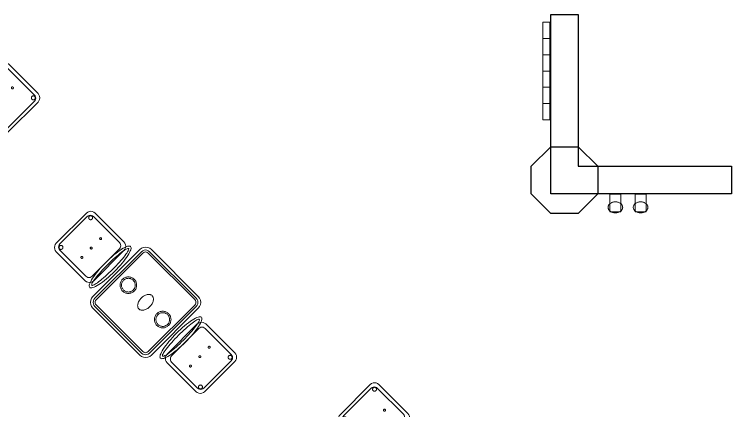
# Model space of a CAD drawing. Header units: metres. Extents: x 2172.2 to 2210.6, y 415.3 to 458.1.
# Drawn here: x 2188.66 to 2195.15, y 443.23 to 446.82 of the extents above; entities that cross this region are included whole.
import ezdxf

# ---------------------------------------------------------------- set-up
doc = ezdxf.new("R2010")
doc.units = ezdxf.units.M
for name, color, linetype, lineweight in [('NC_N1_CHAIRS', 7, 'CONTINUOUS', 13), ('NC_N1_COLUMNS', 7, 'CONTINUOUS', 25), ('NC_N1_TABLES', 7, 'CONTINUOUS', 13), ('NC_N1_WALL_DECOR', 7, 'CONTINUOUS', 13), ('NC_N1_WALL_LIGHTS', 7, 'CONTINUOUS', 13), ('NC_N1_WALLS', 7, 'CONTINUOUS', 25)]:
    doc.layers.add(name, color=color, linetype=linetype, lineweight=lineweight)

# ---------------------------------------------------------------- blocks, each defined once
blk = doc.blocks.new('NC_N1_ARCHITECTURE')
at = {"layer": 'NC_N1_COLUMNS', "linetype": 'CONTINUOUS', "lineweight": -2}
blk.add_lwpolyline([(3.511421, 11.014322), (3.334645, 11.191097), (3.334678, 11.441131), (3.511421, 11.61787), (3.761419, 11.61787), (3.938195, 11.441095), (3.938195, 11.191097), (3.761419, 11.014322)], close=True, dxfattribs=at)
at = {"layer": 'NC_N1_WALLS', "linetype": 'CONTINUOUS', "lineweight": -2}
blk.add_lwpolyline([(3.51142, 11.191096), (3.51142, 12.816096), (3.76142, 12.816096), (3.76142, 11.441096), (5.149808, 11.441096), (5.149808, 11.191096)], close=True, dxfattribs=at)
blk = doc.blocks.new('NC_N1_UNIQUE_WALL_COMPOSITION_07')
at = {"color": 0, "linetype": 'CONTINUOUS', "lineweight": -2}
blk.add_lwpolyline([(0.44265, -0.065), (0.44265, 0), (-0.44265, 0), (-0.44265, -0.065)], close=True, dxfattribs=at)
for points in [[(-0.2951, -0.065), (-0.2951, 0)], [(-0.14755, -0.065), (-0.14755, 0)], [(0, -0.065), (0, 0)], [(0.14755, -0.065), (0.14755, 0)], [(0.2951, -0.065), (0.2951, 0)]]:
    blk.add_lwpolyline(points, dxfattribs=at)
blk = doc.blocks.new('NC_N1_SCONCE')
at = {"color": 0, "linetype": 'CONTINUOUS', "lineweight": -2}
for points in [[(0.05, -0.16), (0.05, 0), (-0.05, 0), (-0.05, -0.16)], [(0.066, -0.12), (0.0657, -0.1151), (0.0647, -0.1102), (0.0632, -0.1055), (0.061, -0.1009), (0.0582, -0.0964), (0.0549, -0.0922), (0.051, -0.0883), (0.0467, -0.0846), (0.0419, -0.0813), (0.0367, -0.0784), (0.0311, -0.0759), (0.0253, -0.0738), (0.0192, -0.0722), (0.0129, -0.071), (0.0065, -0.0702), (0, -0.07), (-0.0065, -0.0702), (-0.0129, -0.071), (-0.0192, -0.0722), (-0.0253, -0.0738), (-0.0311, -0.0759), (-0.0367, -0.0784), (-0.0419, -0.0813), (-0.0467, -0.0846), (-0.051, -0.0883), (-0.0549, -0.0922), (-0.0582, -0.0964), (-0.061, -0.1009), (-0.0632, -0.1055), (-0.0647, -0.1102), (-0.0657, -0.1151), (-0.066, -0.12), (-0.0657, -0.1249), (-0.0647, -0.1298), (-0.0632, -0.1345), (-0.061, -0.1391), (-0.0582, -0.1436), (-0.0549, -0.1478), (-0.051, -0.1517), (-0.0467, -0.1554), (-0.0419, -0.1587), (-0.0367, -0.1616), (-0.0311, -0.1641), (-0.0253, -0.1662), (-0.0192, -0.1678), (-0.0129, -0.169), (-0.0065, -0.1698), (0, -0.17), (0.0065, -0.1698), (0.0129, -0.169), (0.0192, -0.1678), (0.0253, -0.1662), (0.0311, -0.1641), (0.0367, -0.1616), (0.0419, -0.1587), (0.0467, -0.1554), (0.051, -0.1517), (0.0549, -0.1478), (0.0582, -0.1436), (0.061, -0.1391), (0.0632, -0.1345), (0.0647, -0.1298), (0.0657, -0.1249)]]:
    blk.add_lwpolyline(points, close=True, dxfattribs=at)
blk = doc.blocks.new('NC_N1_CHAIR_IVORY')
at = {"color": 0, "linetype": 'CONTINUOUS', "lineweight": -2}
for points in [[(0.262, 0.222), (0.2607, 0.2276), (0.257, 0.2331), (0.2507, 0.2385), (0.2421, 0.2438), (0.2311, 0.2489), (0.2178, 0.2537), (0.2025, 0.2582), (0.1853, 0.2623), (0.1662, 0.2661), (0.1456, 0.2694), (0.1235, 0.2723), (0.1003, 0.2747), (0.0761, 0.2765), (0.0511, 0.2779), (0.0257, 0.2787), (0, 0.279), (-0.0257, 0.2787), (-0.0511, 0.2779), (-0.0761, 0.2765), (-0.1003, 0.2747), (-0.1235, 0.2723), (-0.1456, 0.2694), (-0.1662, 0.2661), (-0.1853, 0.2623), (-0.2025, 0.2582), (-0.2178, 0.2537), (-0.2311, 0.2489), (-0.2421, 0.2438), (-0.2507, 0.2385), (-0.257, 0.2331), (-0.2607, 0.2276), (-0.262, 0.222), (-0.2607, 0.2164), (-0.257, 0.2109), (-0.2507, 0.2055), (-0.2421, 0.2002), (-0.2311, 0.1951), (-0.2178, 0.1903), (-0.2025, 0.1858), (-0.1853, 0.1817), (-0.1662, 0.1779), (-0.1456, 0.1746), (-0.1235, 0.1717), (-0.1003, 0.1693), (-0.0761, 0.1675), (-0.0511, 0.1661), (-0.0257, 0.1653), (0, 0.165), (0.0257, 0.1653), (0.0511, 0.1661), (0.0761, 0.1675), (0.1003, 0.1693), (0.1235, 0.1717), (0.1456, 0.1746), (0.1662, 0.1779), (0.1853, 0.1817), (0.2025, 0.1858), (0.2178, 0.1903), (0.2311, 0.1951), (0.2421, 0.2002), (0.2507, 0.2055), (0.257, 0.2109), (0.2607, 0.2164)], [(0.193, -0.275), (-0.193, -0.275), (-0.2072, -0.2731), (-0.2205, -0.2676), (-0.2319, -0.2589), (-0.2406, -0.2475), (-0.2461, -0.2342), (-0.248, -0.22), (-0.248, 0.15), (-0.2461, 0.1642), (-0.2406, 0.1775), (-0.2319, 0.1889), (-0.2205, 0.1976), (-0.2072, 0.2031), (-0.193, 0.205), (0.193, 0.205), (0.2072, 0.2031), (0.2205, 0.1976), (0.2319, 0.1889), (0.2406, 0.1775), (0.2461, 0.1642), (0.248, 0.15), (0.248, -0.22), (0.2461, -0.2342), (0.2406, -0.2475), (0.2319, -0.2589), (0.2205, -0.2676), (0.2072, -0.2731)], [(0.235, 0.222), (0.2339, 0.225), (0.2305, 0.228), (0.2249, 0.231), (0.2171, 0.2339), (0.2073, 0.2366), (0.1954, 0.2392), (0.1817, 0.2417), (0.1662, 0.2439), (0.1491, 0.246), (0.1306, 0.2478), (0.1108, 0.2493), (0.0899, 0.2506), (0.0682, 0.2517), (0.0458, 0.2524), (0.023, 0.2529), (0, 0.253), (-0.023, 0.2529), (-0.0458, 0.2524), (-0.0682, 0.2517), (-0.0899, 0.2506), (-0.1108, 0.2493), (-0.1306, 0.2478), (-0.1491, 0.246), (-0.1662, 0.2439), (-0.1817, 0.2417), (-0.1954, 0.2392), (-0.2073, 0.2366), (-0.2171, 0.2339), (-0.2249, 0.231), (-0.2305, 0.228), (-0.2339, 0.225), (-0.235, 0.222), (-0.2339, 0.219), (-0.2305, 0.216), (-0.2249, 0.213), (-0.2171, 0.2101), (-0.2073, 0.2074), (-0.1954, 0.2048), (-0.1817, 0.2023), (-0.1662, 0.2001), (-0.1491, 0.198), (-0.1306, 0.1962), (-0.1108, 0.1947), (-0.0899, 0.1934), (-0.0682, 0.1923), (-0.0458, 0.1916), (-0.023, 0.1911), (0, 0.191), (0.023, 0.1911), (0.0458, 0.1916), (0.0682, 0.1923), (0.0899, 0.1934), (0.1108, 0.1947), (0.1306, 0.1962), (0.1491, 0.198), (0.1662, 0.2001), (0.1817, 0.2023), (0.1954, 0.2048), (0.2073, 0.2074), (0.2171, 0.2101), (0.2249, 0.213), (0.2305, 0.216), (0.2339, 0.219)], [(0.175, -0.247), (-0.175, -0.247), (-0.1854, -0.2456), (-0.195, -0.2416), (-0.2033, -0.2353), (-0.2096, -0.227), (-0.2136, -0.2174), (-0.215, -0.207), (-0.215, 0.126), (-0.2136, 0.1364), (-0.2096, 0.146), (-0.2033, 0.1543), (-0.195, 0.1606), (-0.1854, 0.1646), (-0.175, 0.166), (0.175, 0.166), (0.1854, 0.1646), (0.195, 0.1606), (0.2033, 0.1543), (0.2096, 0.146), (0.2136, 0.1364), (0.215, 0.126), (0.215, -0.207), (0.2136, -0.2174), (0.2096, -0.227), (0.2033, -0.2353), (0.195, -0.2416), (0.1854, -0.2456)], [(-0.111, -0.02), (-0.111, -0.0209), (-0.1112, -0.0218), (-0.1114, -0.0226), (-0.1117, -0.0234), (-0.1121, -0.0242), (-0.1125, -0.025), (-0.113, -0.0257), (-0.1136, -0.0264), (-0.1143, -0.027), (-0.115, -0.0275), (-0.1158, -0.0279), (-0.1166, -0.0283), (-0.1174, -0.0286), (-0.1182, -0.0288), (-0.1191, -0.029), (-0.12, -0.029), (-0.1209, -0.029), (-0.1218, -0.0288), (-0.1226, -0.0286), (-0.1234, -0.0283), (-0.1242, -0.0279), (-0.125, -0.0275), (-0.1257, -0.027), (-0.1264, -0.0264), (-0.127, -0.0257), (-0.1275, -0.025), (-0.1279, -0.0242), (-0.1283, -0.0234), (-0.1286, -0.0226), (-0.1288, -0.0218), (-0.129, -0.0209), (-0.129, -0.02), (-0.129, -0.0191), (-0.1288, -0.0182), (-0.1286, -0.0174), (-0.1283, -0.0166), (-0.1279, -0.0158), (-0.1275, -0.015), (-0.127, -0.0143), (-0.1264, -0.0136), (-0.1257, -0.013), (-0.125, -0.0125), (-0.1242, -0.0121), (-0.1234, -0.0117), (-0.1226, -0.0114), (-0.1218, -0.0112), (-0.1209, -0.011), (-0.12, -0.011), (-0.1191, -0.011), (-0.1182, -0.0112), (-0.1174, -0.0114), (-0.1166, -0.0117), (-0.1158, -0.0121), (-0.115, -0.0125), (-0.1143, -0.013), (-0.1136, -0.0136), (-0.113, -0.0143), (-0.1125, -0.015), (-0.1121, -0.0158), (-0.1117, -0.0166), (-0.1114, -0.0174), (-0.1112, -0.0182), (-0.111, -0.0191)], [(0.009, -0.02), (0.009, -0.0209), (0.0088, -0.0218), (0.0086, -0.0226), (0.0083, -0.0234), (0.0079, -0.0242), (0.0075, -0.025), (0.007, -0.0257), (0.0064, -0.0264), (0.0057, -0.027), (0.005, -0.0275), (0.0042, -0.0279), (0.0034, -0.0283), (0.0026, -0.0286), (0.0018, -0.0288), (0.0009, -0.029), (0, -0.029), (-0.0009, -0.029), (-0.0018, -0.0288), (-0.0026, -0.0286), (-0.0034, -0.0283), (-0.0042, -0.0279), (-0.005, -0.0275), (-0.0057, -0.027), (-0.0064, -0.0264), (-0.007, -0.0257), (-0.0075, -0.025), (-0.0079, -0.0242), (-0.0083, -0.0234), (-0.0086, -0.0226), (-0.0088, -0.0218), (-0.009, -0.0209), (-0.009, -0.02), (-0.009, -0.0191), (-0.0088, -0.0182), (-0.0086, -0.0174), (-0.0083, -0.0166), (-0.0079, -0.0158), (-0.0075, -0.015), (-0.007, -0.0143), (-0.0064, -0.0136), (-0.0057, -0.013), (-0.005, -0.0125), (-0.0042, -0.0121), (-0.0034, -0.0117), (-0.0026, -0.0114), (-0.0018, -0.0112), (-0.0009, -0.011), (0, -0.011), (0.0009, -0.011), (0.0018, -0.0112), (0.0026, -0.0114), (0.0034, -0.0117), (0.0042, -0.0121), (0.005, -0.0125), (0.0057, -0.013), (0.0064, -0.0136), (0.007, -0.0143), (0.0075, -0.015), (0.0079, -0.0158), (0.0083, -0.0166), (0.0086, -0.0174), (0.0088, -0.0182), (0.009, -0.0191)], [(0.129, -0.02), (0.129, -0.0209), (0.1288, -0.0218), (0.1286, -0.0226), (0.1283, -0.0234), (0.1279, -0.0242), (0.1275, -0.025), (0.127, -0.0257), (0.1264, -0.0264), (0.1257, -0.027), (0.125, -0.0275), (0.1242, -0.0279), (0.1234, -0.0283), (0.1226, -0.0286), (0.1218, -0.0288), (0.1209, -0.029), (0.12, -0.029), (0.1191, -0.029), (0.1182, -0.0288), (0.1174, -0.0286), (0.1166, -0.0283), (0.1158, -0.0279), (0.115, -0.0275), (0.1143, -0.027), (0.1136, -0.0264), (0.113, -0.0257), (0.1125, -0.025), (0.1121, -0.0242), (0.1117, -0.0234), (0.1114, -0.0226), (0.1112, -0.0218), (0.111, -0.0209), (0.111, -0.02), (0.111, -0.0191), (0.1112, -0.0182), (0.1114, -0.0174), (0.1117, -0.0166), (0.1121, -0.0158), (0.1125, -0.015), (0.113, -0.0143), (0.1136, -0.0136), (0.1143, -0.013), (0.115, -0.0125), (0.1158, -0.0121), (0.1166, -0.0117), (0.1174, -0.0114), (0.1182, -0.0112), (0.1191, -0.011), (0.12, -0.011), (0.1209, -0.011), (0.1218, -0.0112), (0.1226, -0.0114), (0.1234, -0.0117), (0.1242, -0.0121), (0.125, -0.0125), (0.1257, -0.013), (0.1264, -0.0136), (0.127, -0.0143), (0.1275, -0.015), (0.1279, -0.0158), (0.1283, -0.0166), (0.1286, -0.0174), (0.1288, -0.0182), (0.129, -0.0191)], [(-0.172, -0.218), (-0.1721, -0.2198), (-0.1723, -0.2215), (-0.1728, -0.2232), (-0.1734, -0.2249), (-0.1741, -0.2265), (-0.175, -0.228), (-0.1761, -0.2294), (-0.1773, -0.2307), (-0.1786, -0.2319), (-0.18, -0.233), (-0.1815, -0.2339), (-0.1831, -0.2346), (-0.1848, -0.2352), (-0.1865, -0.2357), (-0.1882, -0.2359), (-0.19, -0.236), (-0.1918, -0.2359), (-0.1935, -0.2357), (-0.1952, -0.2352), (-0.1969, -0.2346), (-0.1985, -0.2339), (-0.2, -0.233), (-0.2014, -0.2319), (-0.2027, -0.2307), (-0.2039, -0.2294), (-0.205, -0.228), (-0.2059, -0.2265), (-0.2066, -0.2249), (-0.2072, -0.2232), (-0.2077, -0.2215), (-0.2079, -0.2198), (-0.208, -0.218), (-0.2079, -0.2162), (-0.2077, -0.2145), (-0.2072, -0.2128), (-0.2066, -0.2111), (-0.2059, -0.2095), (-0.205, -0.208), (-0.2039, -0.2066), (-0.2027, -0.2053), (-0.2014, -0.2041), (-0.2, -0.203), (-0.1985, -0.2021), (-0.1969, -0.2014), (-0.1952, -0.2008), (-0.1935, -0.2003), (-0.1918, -0.2001), (-0.19, -0.2), (-0.1882, -0.2001), (-0.1865, -0.2003), (-0.1848, -0.2008), (-0.1831, -0.2014), (-0.1815, -0.2021), (-0.18, -0.203), (-0.1786, -0.2041), (-0.1773, -0.2053), (-0.1761, -0.2066), (-0.175, -0.208), (-0.1741, -0.2095), (-0.1734, -0.2111), (-0.1728, -0.2128), (-0.1723, -0.2145), (-0.1721, -0.2162)], [(0.208, -0.218), (0.2079, -0.2198), (0.2077, -0.2215), (0.2072, -0.2232), (0.2066, -0.2249), (0.2059, -0.2265), (0.205, -0.228), (0.2039, -0.2294), (0.2027, -0.2307), (0.2014, -0.2319), (0.2, -0.233), (0.1985, -0.2339), (0.1969, -0.2346), (0.1952, -0.2352), (0.1935, -0.2357), (0.1918, -0.2359), (0.19, -0.236), (0.1882, -0.2359), (0.1865, -0.2357), (0.1848, -0.2352), (0.1831, -0.2346), (0.1815, -0.2339), (0.18, -0.233), (0.1786, -0.2319), (0.1773, -0.2307), (0.1761, -0.2294), (0.175, -0.228), (0.1741, -0.2265), (0.1734, -0.2249), (0.1728, -0.2232), (0.1723, -0.2215), (0.1721, -0.2198), (0.172, -0.218), (0.1721, -0.2162), (0.1723, -0.2145), (0.1728, -0.2128), (0.1734, -0.2111), (0.1741, -0.2095), (0.175, -0.208), (0.1761, -0.2066), (0.1773, -0.2053), (0.1786, -0.2041), (0.18, -0.203), (0.1815, -0.2021), (0.1831, -0.2014), (0.1848, -0.2008), (0.1865, -0.2003), (0.1882, -0.2001), (0.19, -0.2), (0.1918, -0.2001), (0.1935, -0.2003), (0.1952, -0.2008), (0.1969, -0.2014), (0.1985, -0.2021), (0.2, -0.203), (0.2014, -0.2041), (0.2027, -0.2053), (0.2039, -0.2066), (0.205, -0.208), (0.2059, -0.2095), (0.2066, -0.2111), (0.2072, -0.2128), (0.2077, -0.2145), (0.2079, -0.2162)]]:
    blk.add_lwpolyline(points, close=True, dxfattribs=at)
blk = doc.blocks.new('NC_N1_DINING_TWO_SQUARE')
at = {"color": 0, "linetype": 'CONTINUOUS', "lineweight": -2}
for points in [[(0.3, -0.375), (-0.3, -0.375), (-0.3194, -0.3724), (-0.3375, -0.365), (-0.353, -0.353), (-0.365, -0.3375), (-0.3724, -0.3194), (-0.375, -0.3), (-0.375, 0.3), (-0.3724, 0.3194), (-0.365, 0.3375), (-0.353, 0.353), (-0.3375, 0.365), (-0.3194, 0.3724), (-0.3, 0.375), (0.3, 0.375), (0.3194, 0.3724), (0.3375, 0.365), (0.353, 0.353), (0.365, 0.3375), (0.3724, 0.3194), (0.375, 0.3), (0.375, -0.3), (0.3724, -0.3194), (0.365, -0.3375), (0.353, -0.353), (0.3375, -0.365), (0.3194, -0.3724)], [(0.2984, -0.35), (-0.2984, -0.35), (-0.3129, -0.3481), (-0.3249, -0.3431), (-0.3352, -0.3352), (-0.3431, -0.3249), (-0.3481, -0.3129), (-0.35, -0.2984), (-0.35, 0.2984), (-0.3481, 0.3129), (-0.3431, 0.3249), (-0.3352, 0.3352), (-0.3249, 0.3431), (-0.3129, 0.3481), (-0.2984, 0.35), (0.2984, 0.35), (0.3129, 0.3481), (0.3249, 0.3431), (0.3352, 0.3352), (0.3431, 0.3249), (0.3481, 0.3129), (0.35, 0.2984), (0.35, -0.2984), (0.3481, -0.3129), (0.3431, -0.3249), (0.3352, -0.3352), (0.3249, -0.3431), (0.3129, -0.3481)], [(0.2972, -0.332), (-0.2972, -0.332), (-0.3082, -0.3306), (-0.3158, -0.3274), (-0.3224, -0.3224), (-0.3274, -0.3158), (-0.3306, -0.3082), (-0.332, -0.2972), (-0.332, 0.2972), (-0.3306, 0.3082), (-0.3274, 0.3158), (-0.3224, 0.3224), (-0.3158, 0.3274), (-0.3082, 0.3306), (-0.2972, 0.332), (0.2972, 0.332), (0.3082, 0.3306), (0.3158, 0.3274), (0.3224, 0.3224), (0.3274, 0.3158), (0.3306, 0.3082), (0.332, 0.2972), (0.332, -0.2972), (0.3306, -0.3082), (0.3274, -0.3158), (0.3224, -0.3224), (0.3158, -0.3274), (0.3082, -0.3306)], [(0.075, 0.22), (0.0746, 0.2126), (0.0736, 0.2054), (0.0718, 0.1982), (0.0693, 0.1913), (0.0661, 0.1846), (0.0624, 0.1783), (0.058, 0.1724), (0.053, 0.167), (0.0476, 0.162), (0.0417, 0.1576), (0.0354, 0.1539), (0.0287, 0.1507), (0.0218, 0.1482), (0.0146, 0.1464), (0.0074, 0.1454), (0, 0.145), (-0.0074, 0.1454), (-0.0146, 0.1464), (-0.0218, 0.1482), (-0.0287, 0.1507), (-0.0354, 0.1539), (-0.0417, 0.1576), (-0.0476, 0.162), (-0.053, 0.167), (-0.058, 0.1724), (-0.0624, 0.1783), (-0.0661, 0.1846), (-0.0693, 0.1913), (-0.0718, 0.1982), (-0.0736, 0.2054), (-0.0746, 0.2126), (-0.075, 0.22), (-0.0746, 0.2274), (-0.0736, 0.2346), (-0.0718, 0.2418), (-0.0693, 0.2487), (-0.0661, 0.2554), (-0.0624, 0.2617), (-0.058, 0.2676), (-0.053, 0.273), (-0.0476, 0.278), (-0.0417, 0.2824), (-0.0354, 0.2861), (-0.0287, 0.2893), (-0.0218, 0.2918), (-0.0146, 0.2936), (-0.0074, 0.2946), (0, 0.295), (0.0074, 0.2946), (0.0146, 0.2936), (0.0218, 0.2918), (0.0287, 0.2893), (0.0354, 0.2861), (0.0417, 0.2824), (0.0476, 0.278), (0.053, 0.273), (0.058, 0.2676), (0.0624, 0.2617), (0.0661, 0.2554), (0.0693, 0.2487), (0.0718, 0.2418), (0.0736, 0.2346), (0.0746, 0.2274)], [(0.062, 0.22), (0.0617, 0.2139), (0.0608, 0.2079), (0.0593, 0.202), (0.0573, 0.1963), (0.0547, 0.1908), (0.0516, 0.1856), (0.0479, 0.1807), (0.0438, 0.1762), (0.0393, 0.1721), (0.0344, 0.1684), (0.0292, 0.1653), (0.0237, 0.1627), (0.018, 0.1607), (0.0121, 0.1592), (0.0061, 0.1583), (0, 0.158), (-0.0061, 0.1583), (-0.0121, 0.1592), (-0.018, 0.1607), (-0.0237, 0.1627), (-0.0292, 0.1653), (-0.0344, 0.1684), (-0.0393, 0.1721), (-0.0438, 0.1762), (-0.0479, 0.1807), (-0.0516, 0.1856), (-0.0547, 0.1908), (-0.0573, 0.1963), (-0.0593, 0.202), (-0.0608, 0.2079), (-0.0617, 0.2139), (-0.062, 0.22), (-0.0617, 0.2261), (-0.0608, 0.2321), (-0.0593, 0.238), (-0.0573, 0.2437), (-0.0547, 0.2492), (-0.0516, 0.2544), (-0.0479, 0.2593), (-0.0438, 0.2638), (-0.0393, 0.2679), (-0.0344, 0.2716), (-0.0292, 0.2747), (-0.0237, 0.2773), (-0.018, 0.2793), (-0.0121, 0.2808), (-0.0061, 0.2817), (0, 0.282), (0.0061, 0.2817), (0.0121, 0.2808), (0.018, 0.2793), (0.0237, 0.2773), (0.0292, 0.2747), (0.0344, 0.2716), (0.0393, 0.2679), (0.0438, 0.2638), (0.0479, 0.2593), (0.0516, 0.2544), (0.0547, 0.2492), (0.0573, 0.2437), (0.0593, 0.238), (0.0608, 0.2321), (0.0617, 0.2261)], [(0.085, 0), (0.0846, 0.0054), (0.0834, 0.0107), (0.0813, 0.016), (0.0785, 0.021), (0.075, 0.0259), (0.0707, 0.0306), (0.0657, 0.0349), (0.0601, 0.0389), (0.0539, 0.0425), (0.0472, 0.0457), (0.0401, 0.0485), (0.0325, 0.0508), (0.0247, 0.0526), (0.0166, 0.0539), (0.0083, 0.0547), (0, 0.055), (-0.0083, 0.0547), (-0.0166, 0.0539), (-0.0247, 0.0526), (-0.0325, 0.0508), (-0.0401, 0.0485), (-0.0472, 0.0457), (-0.0539, 0.0425), (-0.0601, 0.0389), (-0.0657, 0.0349), (-0.0707, 0.0306), (-0.075, 0.0259), (-0.0785, 0.021), (-0.0813, 0.016), (-0.0834, 0.0107), (-0.0846, 0.0054), (-0.085, 0), (-0.0846, -0.0054), (-0.0834, -0.0107), (-0.0813, -0.016), (-0.0785, -0.021), (-0.075, -0.0259), (-0.0707, -0.0306), (-0.0657, -0.0349), (-0.0601, -0.0389), (-0.0539, -0.0425), (-0.0472, -0.0457), (-0.0401, -0.0485), (-0.0325, -0.0508), (-0.0247, -0.0526), (-0.0166, -0.0539), (-0.0083, -0.0547), (0, -0.055), (0.0083, -0.0547), (0.0166, -0.0539), (0.0247, -0.0526), (0.0325, -0.0508), (0.0401, -0.0485), (0.0472, -0.0457), (0.0539, -0.0425), (0.0601, -0.0389), (0.0657, -0.0349), (0.0707, -0.0306), (0.075, -0.0259), (0.0785, -0.021), (0.0813, -0.016), (0.0834, -0.0107), (0.0846, -0.0054)], [(0.075, -0.22), (0.0746, -0.2274), (0.0736, -0.2346), (0.0718, -0.2418), (0.0693, -0.2487), (0.0661, -0.2554), (0.0624, -0.2617), (0.058, -0.2676), (0.053, -0.273), (0.0476, -0.278), (0.0417, -0.2824), (0.0354, -0.2861), (0.0287, -0.2893), (0.0218, -0.2918), (0.0146, -0.2936), (0.0074, -0.2946), (0, -0.295), (-0.0074, -0.2946), (-0.0146, -0.2936), (-0.0218, -0.2918), (-0.0287, -0.2893), (-0.0354, -0.2861), (-0.0417, -0.2824), (-0.0476, -0.278), (-0.053, -0.273), (-0.058, -0.2676), (-0.0624, -0.2617), (-0.0661, -0.2554), (-0.0693, -0.2487), (-0.0718, -0.2418), (-0.0736, -0.2346), (-0.0746, -0.2274), (-0.075, -0.22), (-0.0746, -0.2126), (-0.0736, -0.2054), (-0.0718, -0.1982), (-0.0693, -0.1913), (-0.0661, -0.1846), (-0.0624, -0.1783), (-0.058, -0.1724), (-0.053, -0.167), (-0.0476, -0.162), (-0.0417, -0.1576), (-0.0354, -0.1539), (-0.0287, -0.1507), (-0.0218, -0.1482), (-0.0146, -0.1464), (-0.0074, -0.1454), (0, -0.145), (0.0074, -0.1454), (0.0146, -0.1464), (0.0218, -0.1482), (0.0287, -0.1507), (0.0354, -0.1539), (0.0417, -0.1576), (0.0476, -0.162), (0.053, -0.167), (0.058, -0.1724), (0.0624, -0.1783), (0.0661, -0.1846), (0.0693, -0.1913), (0.0718, -0.1982), (0.0736, -0.2054), (0.0746, -0.2126)], [(0.062, -0.22), (0.0617, -0.2261), (0.0608, -0.2321), (0.0593, -0.238), (0.0573, -0.2437), (0.0547, -0.2492), (0.0516, -0.2544), (0.0479, -0.2593), (0.0438, -0.2638), (0.0393, -0.2679), (0.0344, -0.2716), (0.0292, -0.2747), (0.0237, -0.2773), (0.018, -0.2793), (0.0121, -0.2808), (0.0061, -0.2817), (0, -0.282), (-0.0061, -0.2817), (-0.0121, -0.2808), (-0.018, -0.2793), (-0.0237, -0.2773), (-0.0292, -0.2747), (-0.0344, -0.2716), (-0.0393, -0.2679), (-0.0438, -0.2638), (-0.0479, -0.2593), (-0.0516, -0.2544), (-0.0547, -0.2492), (-0.0573, -0.2437), (-0.0593, -0.238), (-0.0608, -0.2321), (-0.0617, -0.2261), (-0.062, -0.22), (-0.0617, -0.2139), (-0.0608, -0.2079), (-0.0593, -0.202), (-0.0573, -0.1963), (-0.0547, -0.1908), (-0.0516, -0.1856), (-0.0479, -0.1807), (-0.0438, -0.1762), (-0.0393, -0.1721), (-0.0344, -0.1684), (-0.0292, -0.1653), (-0.0237, -0.1627), (-0.018, -0.1607), (-0.0121, -0.1592), (-0.0061, -0.1583), (0, -0.158), (0.0061, -0.1583), (0.0121, -0.1592), (0.018, -0.1607), (0.0237, -0.1627), (0.0292, -0.1653), (0.0344, -0.1684), (0.0393, -0.1721), (0.0438, -0.1762), (0.0479, -0.1807), (0.0516, -0.1856), (0.0547, -0.1908), (0.0573, -0.1963), (0.0593, -0.202), (0.0608, -0.2079), (0.0617, -0.2139)]]:
    blk.add_lwpolyline(points, close=True, dxfattribs=at)
blk = doc.blocks.new('NC_N1_CHAIR_OLIVE')
at = {"color": 0, "linetype": 'CONTINUOUS', "lineweight": -2}
for points in [[(0.262, 0.222), (0.2607, 0.2276), (0.257, 0.2331), (0.2507, 0.2385), (0.2421, 0.2438), (0.2311, 0.2489), (0.2178, 0.2537), (0.2025, 0.2582), (0.1853, 0.2623), (0.1662, 0.2661), (0.1456, 0.2694), (0.1235, 0.2723), (0.1003, 0.2747), (0.0761, 0.2765), (0.0511, 0.2779), (0.0257, 0.2787), (0, 0.279), (-0.0257, 0.2787), (-0.0511, 0.2779), (-0.0761, 0.2765), (-0.1003, 0.2747), (-0.1235, 0.2723), (-0.1456, 0.2694), (-0.1662, 0.2661), (-0.1853, 0.2623), (-0.2025, 0.2582), (-0.2178, 0.2537), (-0.2311, 0.2489), (-0.2421, 0.2438), (-0.2507, 0.2385), (-0.257, 0.2331), (-0.2607, 0.2276), (-0.262, 0.222), (-0.2607, 0.2164), (-0.257, 0.2109), (-0.2507, 0.2055), (-0.2421, 0.2002), (-0.2311, 0.1951), (-0.2178, 0.1903), (-0.2025, 0.1858), (-0.1853, 0.1817), (-0.1662, 0.1779), (-0.1456, 0.1746), (-0.1235, 0.1717), (-0.1003, 0.1693), (-0.0761, 0.1675), (-0.0511, 0.1661), (-0.0257, 0.1653), (0, 0.165), (0.0257, 0.1653), (0.0511, 0.1661), (0.0761, 0.1675), (0.1003, 0.1693), (0.1235, 0.1717), (0.1456, 0.1746), (0.1662, 0.1779), (0.1853, 0.1817), (0.2025, 0.1858), (0.2178, 0.1903), (0.2311, 0.1951), (0.2421, 0.2002), (0.2507, 0.2055), (0.257, 0.2109), (0.2607, 0.2164)], [(0.193, -0.275), (-0.193, -0.275), (-0.2072, -0.2731), (-0.2205, -0.2676), (-0.2319, -0.2589), (-0.2406, -0.2475), (-0.2461, -0.2342), (-0.248, -0.22), (-0.248, 0.15), (-0.2461, 0.1642), (-0.2406, 0.1775), (-0.2319, 0.1889), (-0.2205, 0.1976), (-0.2072, 0.2031), (-0.193, 0.205), (0.193, 0.205), (0.2072, 0.2031), (0.2205, 0.1976), (0.2319, 0.1889), (0.2406, 0.1775), (0.2461, 0.1642), (0.248, 0.15), (0.248, -0.22), (0.2461, -0.2342), (0.2406, -0.2475), (0.2319, -0.2589), (0.2205, -0.2676), (0.2072, -0.2731)], [(0.235, 0.222), (0.2339, 0.225), (0.2305, 0.228), (0.2249, 0.231), (0.2171, 0.2339), (0.2073, 0.2366), (0.1954, 0.2392), (0.1817, 0.2417), (0.1662, 0.2439), (0.1491, 0.246), (0.1306, 0.2478), (0.1108, 0.2493), (0.0899, 0.2506), (0.0682, 0.2517), (0.0458, 0.2524), (0.023, 0.2529), (0, 0.253), (-0.023, 0.2529), (-0.0458, 0.2524), (-0.0682, 0.2517), (-0.0899, 0.2506), (-0.1108, 0.2493), (-0.1306, 0.2478), (-0.1491, 0.246), (-0.1662, 0.2439), (-0.1817, 0.2417), (-0.1954, 0.2392), (-0.2073, 0.2366), (-0.2171, 0.2339), (-0.2249, 0.231), (-0.2305, 0.228), (-0.2339, 0.225), (-0.235, 0.222), (-0.2339, 0.219), (-0.2305, 0.216), (-0.2249, 0.213), (-0.2171, 0.2101), (-0.2073, 0.2074), (-0.1954, 0.2048), (-0.1817, 0.2023), (-0.1662, 0.2001), (-0.1491, 0.198), (-0.1306, 0.1962), (-0.1108, 0.1947), (-0.0899, 0.1934), (-0.0682, 0.1923), (-0.0458, 0.1916), (-0.023, 0.1911), (0, 0.191), (0.023, 0.1911), (0.0458, 0.1916), (0.0682, 0.1923), (0.0899, 0.1934), (0.1108, 0.1947), (0.1306, 0.1962), (0.1491, 0.198), (0.1662, 0.2001), (0.1817, 0.2023), (0.1954, 0.2048), (0.2073, 0.2074), (0.2171, 0.2101), (0.2249, 0.213), (0.2305, 0.216), (0.2339, 0.219)], [(0.175, -0.247), (-0.175, -0.247), (-0.1854, -0.2456), (-0.195, -0.2416), (-0.2033, -0.2353), (-0.2096, -0.227), (-0.2136, -0.2174), (-0.215, -0.207), (-0.215, 0.126), (-0.2136, 0.1364), (-0.2096, 0.146), (-0.2033, 0.1543), (-0.195, 0.1606), (-0.1854, 0.1646), (-0.175, 0.166), (0.175, 0.166), (0.1854, 0.1646), (0.195, 0.1606), (0.2033, 0.1543), (0.2096, 0.146), (0.2136, 0.1364), (0.215, 0.126), (0.215, -0.207), (0.2136, -0.2174), (0.2096, -0.227), (0.2033, -0.2353), (0.195, -0.2416), (0.1854, -0.2456)], [(-0.111, -0.02), (-0.111, -0.0209), (-0.1112, -0.0218), (-0.1114, -0.0226), (-0.1117, -0.0234), (-0.1121, -0.0242), (-0.1125, -0.025), (-0.113, -0.0257), (-0.1136, -0.0264), (-0.1143, -0.027), (-0.115, -0.0275), (-0.1158, -0.0279), (-0.1166, -0.0283), (-0.1174, -0.0286), (-0.1182, -0.0288), (-0.1191, -0.029), (-0.12, -0.029), (-0.1209, -0.029), (-0.1218, -0.0288), (-0.1226, -0.0286), (-0.1234, -0.0283), (-0.1242, -0.0279), (-0.125, -0.0275), (-0.1257, -0.027), (-0.1264, -0.0264), (-0.127, -0.0257), (-0.1275, -0.025), (-0.1279, -0.0242), (-0.1283, -0.0234), (-0.1286, -0.0226), (-0.1288, -0.0218), (-0.129, -0.0209), (-0.129, -0.02), (-0.129, -0.0191), (-0.1288, -0.0182), (-0.1286, -0.0174), (-0.1283, -0.0166), (-0.1279, -0.0158), (-0.1275, -0.015), (-0.127, -0.0143), (-0.1264, -0.0136), (-0.1257, -0.013), (-0.125, -0.0125), (-0.1242, -0.0121), (-0.1234, -0.0117), (-0.1226, -0.0114), (-0.1218, -0.0112), (-0.1209, -0.011), (-0.12, -0.011), (-0.1191, -0.011), (-0.1182, -0.0112), (-0.1174, -0.0114), (-0.1166, -0.0117), (-0.1158, -0.0121), (-0.115, -0.0125), (-0.1143, -0.013), (-0.1136, -0.0136), (-0.113, -0.0143), (-0.1125, -0.015), (-0.1121, -0.0158), (-0.1117, -0.0166), (-0.1114, -0.0174), (-0.1112, -0.0182), (-0.111, -0.0191)], [(0.009, -0.02), (0.009, -0.0209), (0.0088, -0.0218), (0.0086, -0.0226), (0.0083, -0.0234), (0.0079, -0.0242), (0.0075, -0.025), (0.007, -0.0257), (0.0064, -0.0264), (0.0057, -0.027), (0.005, -0.0275), (0.0042, -0.0279), (0.0034, -0.0283), (0.0026, -0.0286), (0.0018, -0.0288), (0.0009, -0.029), (0, -0.029), (-0.0009, -0.029), (-0.0018, -0.0288), (-0.0026, -0.0286), (-0.0034, -0.0283), (-0.0042, -0.0279), (-0.005, -0.0275), (-0.0057, -0.027), (-0.0064, -0.0264), (-0.007, -0.0257), (-0.0075, -0.025), (-0.0079, -0.0242), (-0.0083, -0.0234), (-0.0086, -0.0226), (-0.0088, -0.0218), (-0.009, -0.0209), (-0.009, -0.02), (-0.009, -0.0191), (-0.0088, -0.0182), (-0.0086, -0.0174), (-0.0083, -0.0166), (-0.0079, -0.0158), (-0.0075, -0.015), (-0.007, -0.0143), (-0.0064, -0.0136), (-0.0057, -0.013), (-0.005, -0.0125), (-0.0042, -0.0121), (-0.0034, -0.0117), (-0.0026, -0.0114), (-0.0018, -0.0112), (-0.0009, -0.011), (0, -0.011), (0.0009, -0.011), (0.0018, -0.0112), (0.0026, -0.0114), (0.0034, -0.0117), (0.0042, -0.0121), (0.005, -0.0125), (0.0057, -0.013), (0.0064, -0.0136), (0.007, -0.0143), (0.0075, -0.015), (0.0079, -0.0158), (0.0083, -0.0166), (0.0086, -0.0174), (0.0088, -0.0182), (0.009, -0.0191)], [(0.129, -0.02), (0.129, -0.0209), (0.1288, -0.0218), (0.1286, -0.0226), (0.1283, -0.0234), (0.1279, -0.0242), (0.1275, -0.025), (0.127, -0.0257), (0.1264, -0.0264), (0.1257, -0.027), (0.125, -0.0275), (0.1242, -0.0279), (0.1234, -0.0283), (0.1226, -0.0286), (0.1218, -0.0288), (0.1209, -0.029), (0.12, -0.029), (0.1191, -0.029), (0.1182, -0.0288), (0.1174, -0.0286), (0.1166, -0.0283), (0.1158, -0.0279), (0.115, -0.0275), (0.1143, -0.027), (0.1136, -0.0264), (0.113, -0.0257), (0.1125, -0.025), (0.1121, -0.0242), (0.1117, -0.0234), (0.1114, -0.0226), (0.1112, -0.0218), (0.111, -0.0209), (0.111, -0.02), (0.111, -0.0191), (0.1112, -0.0182), (0.1114, -0.0174), (0.1117, -0.0166), (0.1121, -0.0158), (0.1125, -0.015), (0.113, -0.0143), (0.1136, -0.0136), (0.1143, -0.013), (0.115, -0.0125), (0.1158, -0.0121), (0.1166, -0.0117), (0.1174, -0.0114), (0.1182, -0.0112), (0.1191, -0.011), (0.12, -0.011), (0.1209, -0.011), (0.1218, -0.0112), (0.1226, -0.0114), (0.1234, -0.0117), (0.1242, -0.0121), (0.125, -0.0125), (0.1257, -0.013), (0.1264, -0.0136), (0.127, -0.0143), (0.1275, -0.015), (0.1279, -0.0158), (0.1283, -0.0166), (0.1286, -0.0174), (0.1288, -0.0182), (0.129, -0.0191)], [(-0.172, -0.218), (-0.1721, -0.2198), (-0.1723, -0.2215), (-0.1728, -0.2232), (-0.1734, -0.2249), (-0.1741, -0.2265), (-0.175, -0.228), (-0.1761, -0.2294), (-0.1773, -0.2307), (-0.1786, -0.2319), (-0.18, -0.233), (-0.1815, -0.2339), (-0.1831, -0.2346), (-0.1848, -0.2352), (-0.1865, -0.2357), (-0.1882, -0.2359), (-0.19, -0.236), (-0.1918, -0.2359), (-0.1935, -0.2357), (-0.1952, -0.2352), (-0.1969, -0.2346), (-0.1985, -0.2339), (-0.2, -0.233), (-0.2014, -0.2319), (-0.2027, -0.2307), (-0.2039, -0.2294), (-0.205, -0.228), (-0.2059, -0.2265), (-0.2066, -0.2249), (-0.2072, -0.2232), (-0.2077, -0.2215), (-0.2079, -0.2198), (-0.208, -0.218), (-0.2079, -0.2162), (-0.2077, -0.2145), (-0.2072, -0.2128), (-0.2066, -0.2111), (-0.2059, -0.2095), (-0.205, -0.208), (-0.2039, -0.2066), (-0.2027, -0.2053), (-0.2014, -0.2041), (-0.2, -0.203), (-0.1985, -0.2021), (-0.1969, -0.2014), (-0.1952, -0.2008), (-0.1935, -0.2003), (-0.1918, -0.2001), (-0.19, -0.2), (-0.1882, -0.2001), (-0.1865, -0.2003), (-0.1848, -0.2008), (-0.1831, -0.2014), (-0.1815, -0.2021), (-0.18, -0.203), (-0.1786, -0.2041), (-0.1773, -0.2053), (-0.1761, -0.2066), (-0.175, -0.208), (-0.1741, -0.2095), (-0.1734, -0.2111), (-0.1728, -0.2128), (-0.1723, -0.2145), (-0.1721, -0.2162)], [(0.208, -0.218), (0.2079, -0.2198), (0.2077, -0.2215), (0.2072, -0.2232), (0.2066, -0.2249), (0.2059, -0.2265), (0.205, -0.228), (0.2039, -0.2294), (0.2027, -0.2307), (0.2014, -0.2319), (0.2, -0.233), (0.1985, -0.2339), (0.1969, -0.2346), (0.1952, -0.2352), (0.1935, -0.2357), (0.1918, -0.2359), (0.19, -0.236), (0.1882, -0.2359), (0.1865, -0.2357), (0.1848, -0.2352), (0.1831, -0.2346), (0.1815, -0.2339), (0.18, -0.233), (0.1786, -0.2319), (0.1773, -0.2307), (0.1761, -0.2294), (0.175, -0.228), (0.1741, -0.2265), (0.1734, -0.2249), (0.1728, -0.2232), (0.1723, -0.2215), (0.1721, -0.2198), (0.172, -0.218), (0.1721, -0.2162), (0.1723, -0.2145), (0.1728, -0.2128), (0.1734, -0.2111), (0.1741, -0.2095), (0.175, -0.208), (0.1761, -0.2066), (0.1773, -0.2053), (0.1786, -0.2041), (0.18, -0.203), (0.1815, -0.2021), (0.1831, -0.2014), (0.1848, -0.2008), (0.1865, -0.2003), (0.1882, -0.2001), (0.19, -0.2), (0.1918, -0.2001), (0.1935, -0.2003), (0.1952, -0.2008), (0.1969, -0.2014), (0.1985, -0.2021), (0.2, -0.203), (0.2014, -0.2041), (0.2027, -0.2053), (0.2039, -0.2066), (0.205, -0.208), (0.2059, -0.2095), (0.2066, -0.2111), (0.2072, -0.2128), (0.2077, -0.2145), (0.2079, -0.2162)]]:
    blk.add_lwpolyline(points, close=True, dxfattribs=at)

msp = doc.modelspace()

# ---------------------------------------------------------------- block references
at = {"layer": 'NC_N1_CHAIRS', "linetype": 'CONTINUOUS'}
for name, p, yscale, rotation in [('NC_N1_CHAIR_IVORY', (2188.5384, 446.0804), -1.0000000000000002, -135), ('NC_N1_CHAIR_OLIVE', (2189.3657, 444.6874), -1, 45), ('NC_N1_CHAIR_OLIVE', (2190.3203, 443.7328), -1.0000000000000002, -135), ('NC_N1_CHAIR_IVORY', (2191.936, 443.1353), -1, 45)]:
    msp.add_blockref(name, p, dxfattribs=dict(at, yscale=yscale, rotation=rotation))
at = {"layer": 'NC_N1_TABLES', "linetype": 'CONTINUOUS', "yscale": -1, "rotation": 45}
msp.add_blockref('NC_N1_DINING_TWO_SQUARE', (2189.843, 444.2101), dxfattribs=at)
at = {"layer": 'NC_N1_WALL_DECOR', "linetype": 'CONTINUOUS', "rotation": -90}
msp.add_blockref('NC_N1_UNIQUE_WALL_COMPOSITION_07', (2193.5039, 446.3034), dxfattribs=at)
at = {"layer": 'NC_N1_WALL_LIGHTS', "linetype": 'CONTINUOUS'}
for p in [(2194.0972, 445.1896), (2194.3252, 445.1896)]:
    msp.add_blockref('NC_N1_SCONCE', p, dxfattribs=at)
at = {"layer": 'NC_N1_WALLS'}
msp.add_blockref('NC_N1_ARCHITECTURE', (2190, 434), dxfattribs=at)

doc.saveas('drawing.dxf')
